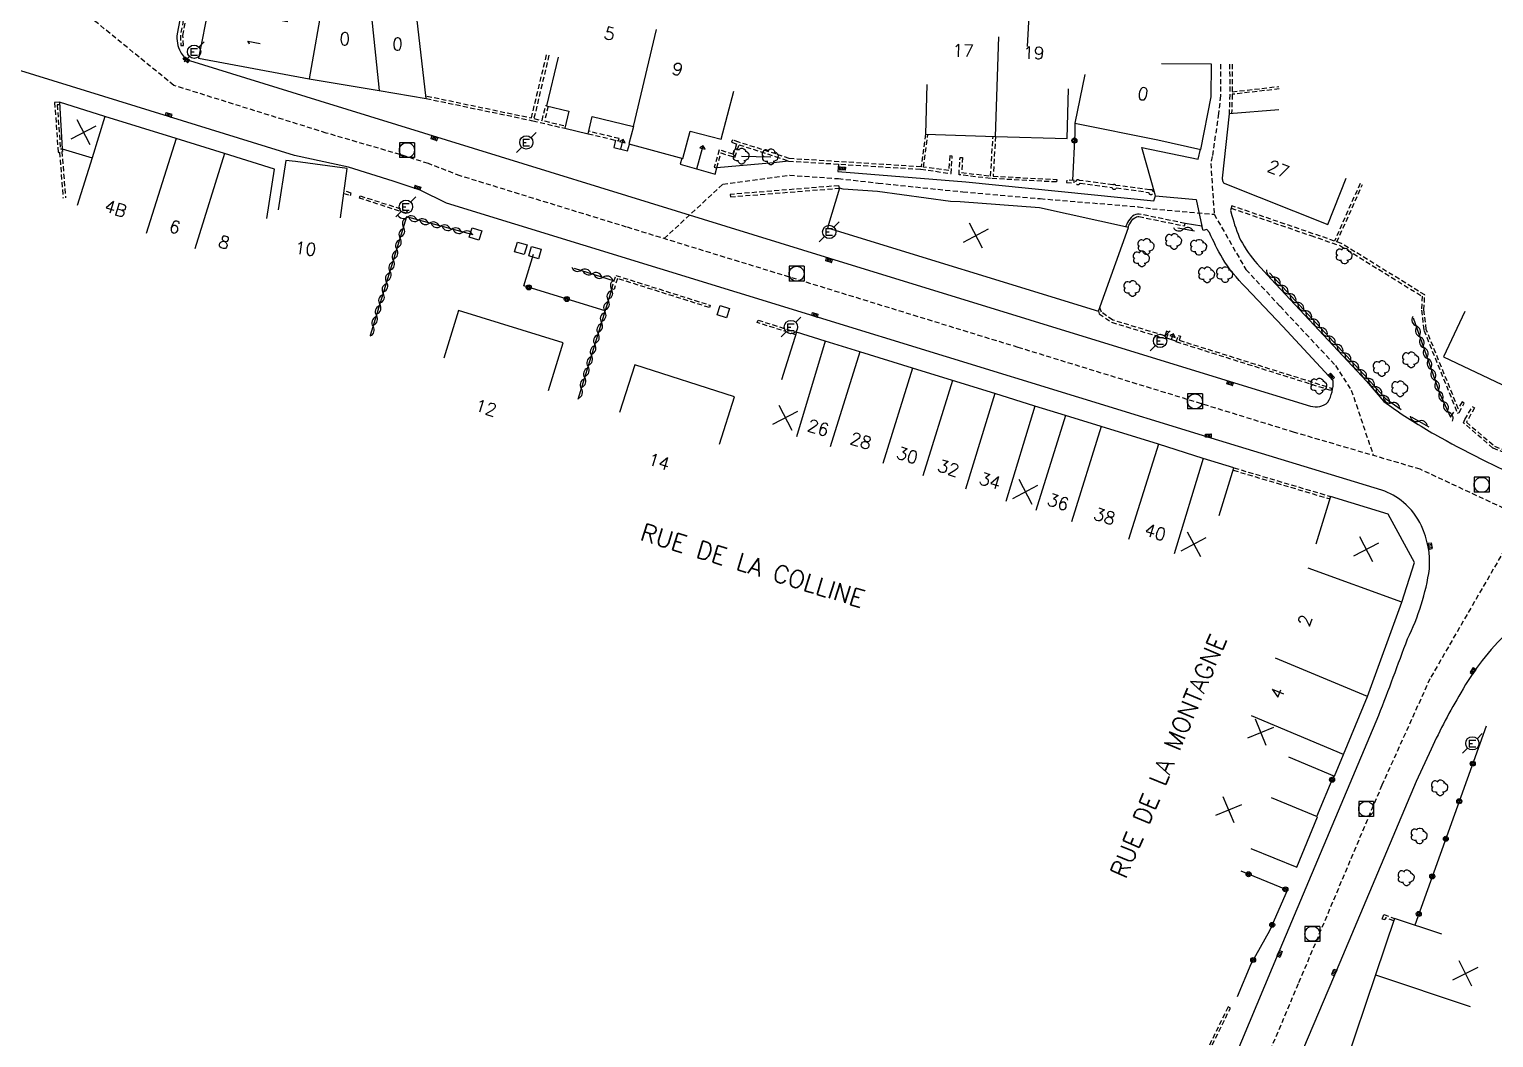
# Model space of a CAD drawing. Header units: millimetres. Extents: x 114000 to 119599, y 121000 to 124063.
# Drawn here: x 114673.4 to 114820.3, y 121495.6 to 121596.7 of the extents above; entities that cross this region are included whole.
import ezdxf
from ezdxf.enums import TextEntityAlignment as Align

# ---------------------------------------------------------------- set-up
doc = ezdxf.new("R2010")
doc.units = ezdxf.units.MM
doc.linetypes.add('DASHED', pattern=[0.75, 0.5, -0.25])
doc.layers.get('0').update_dxf_attribs({"linetype": 'CONTINUOUS'})
for name, color, linetype in [('W0001', 6, 'DASHED'), ('W0008', 7, 'CONTINUOUS'), ('W0100', 7, 'CONTINUOUS'), ('W0112', 1, 'DASHED'), ('W0300', 7, 'CONTINUOUS'), ('W0302', 3, 'CONTINUOUS'), ('W0310', 3, 'CONTINUOUS'), ('W0322', 7, 'CONTINUOUS'), ('W0334', 7, 'CONTINUOUS'), ('W0400', 7, 'CONTINUOUS'), ('W0420', 7, 'CONTINUOUS'), ('W0471', 7, 'CONTINUOUS'), ('W0989', 7, 'CONTINUOUS'), ('W0991', 7, 'CONTINUOUS'), ('W1102', 7, 'CONTINUOUS')]:
    doc.layers.add(name, color=color, linetype=linetype)
doc.styles.get("Standard").update_dxf_attribs({"font": 'romans.shx', "width": 0.85})

# ---------------------------------------------------------------- blocks, each defined once
blk = doc.blocks.new('t991o')
at = {"color": 0, "linetype": 'Continuous'}
for p, q in [((-1, 1), (1, -1)), ((-1, -1), (1, 1))]:
    blk.add_line(p, q, dxfattribs=at)
blk = doc.blocks.new('T400')
for p, q in [((-0.15, 0.3), (0.15, 0.3)), ((-0.15, -0.25), (-0.15, 0.3)), ((-0.15, 0.15), (0.15, 0.15)), ((-0.15, 0), (0.15, 0)), ((0.15, 0.3), (0.15, -0.25)), ((-0.15, -0.15), (0.15, -0.15)), ((-0.15, -0.25), (-0.15, -0.3)), ((-0.15, -0.3), (0.15, -0.3)), ((0.15, -0.3), (0.15, -0.25))]:
    blk.add_line(p, q)
blk = doc.blocks.new('T471')
for p, q in [((-0.333334, 0.333334), (-0.333334, -0.333334)), ((-0.333334, 0.333334), (0.333334, 0.333334)), ((-0.333334, 0), (0, 0)), ((0.500001, 0.500001), (1.000002, 1.000002)), ((-0.500001, -0.500001), (-1.000002, -1.000002)), ((-0.333334, -0.333334), (0.333334, -0.333334))]:
    blk.add_line(p, q)
blk.add_ellipse((0, 0), major_axis=(0.471405, 0.471405), ratio=1, start_param=5.4977871438, end_param=11.780972451)
blk = doc.blocks.new('T300')
for p, q in [((-0.8, 0.51), (-0.86, 0.34)), ((-0.86, 0.34), (-0.86, 0.17)), ((-0.86, 0.17), (-0.74, 0.06)), ((-0.69, 0.63), (-0.8, 0.51)), ((-0.8, -0.06), (-0.74, 0.06)), ((-0.74, 0.06), (-0.69, 0.11)), ((-0.57, 0.69), (-0.69, 0.63)), ((-0.46, 0.69), (-0.57, 0.69)), ((-0.29, 0.63), (-0.46, 0.69)), ((-0.29, 0.63), (-0.17, 0.74)), ((-0.23, 0.57), (-0.29, 0.63)), ((-0.17, 0.74), (-0.06, 0.8)), ((-0.06, 0.8), (0.06, 0.8)), ((0.06, 0.8), (0.23, 0.74)), ((0.23, 0.74), (0.34, 0.63)), ((0.34, 0.63), (0.4, 0.51)), ((0.46, 0.46), (0.34, 0.46)), ((0.4, 0.51), (0.4, 0.46)), ((0.57, 0.4), (0.46, 0.46)), ((0.57, 0.4), (0.69, 0.29)), ((0.69, 0.29), (0.74, 0.17)), ((0.74, 0.06), (0.69, -0.17)), ((0.74, 0.17), (0.74, 0.06)), ((-0.8, -0.17), (-0.8, -0.06)), ((-0.8, -0.23), (-0.8, -0.17)), ((-0.74, -0.34), (-0.8, -0.23)), ((-0.69, -0.4), (-0.74, -0.34)), ((-0.51, -0.46), (-0.69, -0.4)), ((-0.4, -0.46), (-0.51, -0.46)), ((-0.4, -0.46), (-0.34, -0.46)), ((-0.34, -0.46), (-0.34, -0.4)), ((-0.34, -0.51), (-0.34, -0.46)), ((-0.29, -0.63), (-0.34, -0.51)), ((-0.17, -0.74), (-0.29, -0.63)), ((-0.06, -0.8), (-0.17, -0.74)), ((0.06, -0.8), (-0.06, -0.8)), ((0.17, -0.74), (0.06, -0.8)), ((0.23, -0.69), (0.17, -0.74)), ((0.29, -0.46), (0.23, -0.46)), ((0.29, -0.63), (0.23, -0.69)), ((0.46, -0.4), (0.29, -0.46)), ((0.34, -0.51), (0.29, -0.63)), ((0.34, -0.51), (0.34, -0.46)), ((0.57, -0.34), (0.46, -0.4)), ((0.63, -0.29), (0.57, -0.34)), ((0.69, -0.17), (0.63, -0.29))]:
    blk.add_line(p, q)
blk = doc.blocks.new('T420')
for p, q in [((0.75, 0.75), (-0.75, 0.75)), ((-0.75, 0.75), (-0.75, -0.75)), ((0.75, 0.75), (0.75, -0.75)), ((0.75, -0.75), (-0.75, -0.75))]:
    blk.add_line(p, q)
blk.add_ellipse((0, 0), major_axis=(-0.53, 0.53), ratio=1, start_param=3.926991, end_param=10.210176)
blk = doc.blocks.new('t112o')
at = {"color": 0, "linetype": 'Continuous'}
for p, q in [((-0.5, 0.5), (0.5, 0.5)), ((-0.5, -0.5), (-0.5, 0.5)), ((0.5, 0.5), (0.5, -0.5)), ((0.5, -0.5), (-0.5, -0.5))]:
    blk.add_line(p, q, dxfattribs=at)
blk = doc.blocks.new('t310o')
at = {"color": 0, "linetype": 'Continuous'}
for centre, start, end in [((-0.5, 0.38), 216.8699, 323.1304), ((0.5, -0.37), 36.8699, 143.1303)]:
    blk.add_arc(centre, 0.625, start, end, dxfattribs=at)
blk = doc.blocks.new('t322o')
at = {"color": 0, "linetype": 'Continuous'}
for radius in [0.25, 0.15]:
    blk.add_circle((0, 0), radius, dxfattribs=at)

msp = doc.modelspace()

# ---------------------------------------------------------------- linework, layer by layer
at = {"layer": 'W0001'}
for points in [[(115000, 121533.42), (114970.37, 121542.22), (114959.04, 121545.6), (114945.98, 121549.45), (114932.66, 121552.78), (114922.33, 121554.61), (114912.96, 121555.99), (114901.44, 121556.63), (114888.85, 121553.83), (114878.35, 121551.3), (114854.02, 121545.91), (114844.02, 121543.86), (114836.45, 121543.63), (114830.15, 121544.58), (114812.92, 121552.63), (114800.3, 121556.33), (114772.6, 121564.84), (114733.34, 121576.91), (114716.64, 121582.05), (114713.46, 121583.28), (114710.62, 121584.18), (114703.21, 121586.34), (114687.93, 121591.11), (114672.95, 121603.33)], [(114792.9, 121593.25), (114792.89, 121590.08), (114792.7, 121588.29), (114792.07, 121583.99), (114791.92, 121583.3), (114792.26, 121578.19)], [(114737.1, 121575.75), (114742.98, 121581.2), (114749.69, 121582.1), (114754.57, 121581.77), (114758.58, 121581.32), (114767.07, 121580.44), (114774.82, 121579.76), (114784.65, 121578.95), (114786.06, 121578.75), (114792.26, 121578.19), (114795.45, 121572.64), (114798.87, 121568.97), (114804.42, 121563.03), (114806.01, 121560.56), (114808.22, 121554.01)], [(114823.25, 121547.8), (114813.9, 121531.63), (114809.08, 121520.96), (114800.68, 121501.03), (114795.67, 121489.15)]]:
    msp.add_lwpolyline(points, dxfattribs=at)
at = {"layer": 'W0008', "flags": 128}
for points in [[(114688.85, 121599.25), (114688.27, 121596.27, 0.1721), (114688.61, 121594.49, 0.1949), (114689.5, 121593.6), (114702.56, 121589.56), (114753.68, 121573.79), (114793.87, 121561.44), (114801.92, 121558.97, 0.2595), (114803.67, 121559.35, 0.1379), (114804.2, 121561.48), (114799.14, 121566.95), (114795.39, 121570.87, -0.0554), (114793.09, 121573.79, -0.0285), (114791.79, 121576.37), (114791.53, 121576.66), (114791.14, 121576.57), (114791.01, 121577), (114789.34, 121577.27)], [(114791.18, 121486.15), (114798.89, 121504.52), (114808.77, 121527.96, 0.0039), (114811.64, 121535.62, 0.0798), (114813.85, 121542.64, 0.1264), (114813.04, 121546.96, 0.1051), (114811.25, 121549.31, 0.1016), (114809.06, 121550.52), (114791.95, 121555.75), (114752.14, 121567.97), (114728.99, 121575.1), (114715.27, 121579.31), (114712.64, 121580.62), (114709.92, 121581.5), (114705.46, 121582.93), (114700.03, 121584.09), (114687.4, 121588), (114664.22, 121595.14, 0.0216)], [(114793.96, 121578.81), (114793.88, 121578.57), (114794.04, 121578.07, 0.0467), (114794.91, 121575.61, 0.0517), (114796.56, 121573.23), (114797.99, 121571.69), (114807.53, 121561.47), (114809.28, 121559.41), (114810.08, 121558.84, 0.0246), (114814.37, 121556.14, 0.0275), (114823.77, 121551.47, 0.027724)], [(115000, 121530.28), (114981.62, 121535.7), (114948.2, 121545.69, 0.006), (114941.8, 121547.51, 0.0007), (114939.2, 121548.21), (114937.91, 121548.51, 0.0068), (114932.52, 121549.75, 0.0117), (114923.84, 121551.32, 0.0117), (114913.66, 121552.8, 0.0113), (114908.46, 121553.29, 0.0408), (114902.03, 121553.33, 0.0315), (114899.01, 121552.85), (114886.28, 121550.01), (114845.31, 121540.9, -0.0337), (114839.16, 121539.9, -0.0435), (114833.43, 121540.07), (114831.44, 121540.28, 0.0812), (114828.66, 121540.07, 0.0707), (114821.72, 121536.32, 0.0735), (114816.98, 121530.21, 0.0251), (114814.02, 121524.58), (114812.51, 121521.34), (114804.21, 121501.69), (114796.59, 121483.72, 0.0282)]]:
    msp.add_lwpolyline(points, format="xyb", dxfattribs=at)
msp.add_lwpolyline([(114749.58, 121583.53), (114748.06, 121583.36), (114742.37, 121582.86)], dxfattribs=at)
at = {"layer": 'W0100', "flags": 128}
for points in [[(114711.99, 121600.57), (114707.47, 121600.71), (114703.11, 121600.84), (114700.51, 121600.89), (114699.2, 121600.85), (114699.3, 121597.5), (114691.44, 121599.06), (114690.41, 121593.86), (114701.5, 121591.76), (114708.51, 121590.59), (114713.25, 121589.8), (114711.99, 121600.57)], [(114726.46, 121593.94), (114725.3, 121589.07), (114727.55, 121588.54), (114727.13, 121586.81), (114729.48, 121586.27), (114729.89, 121587.98), (114734.02, 121586.99), (114733.55, 121585.24), (114738.99, 121583.8), (114739.71, 121586.53), (114742.82, 121585.71), (114744.09, 121590.54)], [(114779.28, 121592.21), (114778.27, 121587.32), (114786.62, 121585.67), (114790.92, 121584.7), (114791.97, 121589.98), (114791.99, 121593.24), (114786.99, 121593.29)], [(114763.46, 121591.21), (114763.3, 121586.21), (114770.33, 121585.99), (114777.51, 121585.78), (114777.66, 121590.78)], [(114697.25, 121577.77), (114698.02, 121582.71), (114693.01, 121584.27), (114688.16, 121585.79), (114681.02, 121587.99), (114676.47, 121589.42), (114676.73, 121584.75), (114679.75, 121583.86), (114678.25, 121579.08)], [(114732.23, 121585.62), (114732.06, 121584.89), (114733.44, 121584.56), (114733.62, 121585.22)], [(114704.65, 121577.83), (114705.31, 121582.78), (114700.14, 121583.48), (114699.15, 121583.58), (114698.38, 121578.64)], [(114738.88, 121583.83), (114738.71, 121583.22), (114742.22, 121582.22), (114742.37, 121582.86)], [(114725.51, 121560.52), (114726.98, 121565.3), (114716.48, 121568.54), (114715.01, 121563.76)], [(114817.4, 121568.43), (114815.25, 121563.91), (114824.35, 121559.59), (114824.92, 121560.79), (114827.18, 121559.72), (114829.33, 121564.23)], [(114792.77, 121547.99), (114794.24, 121552.77), (114791.17, 121553.71), (114786.66, 121555.13), (114780.94, 121556.91), (114777.34, 121558.03), (114774.29, 121558.97), (114770.25, 121560.21), (114766.02, 121561.52), (114761.99, 121562.77), (114756.74, 121564.41), (114753.24, 121565.46), (114750.37, 121566.36), (114748.87, 121561.59)], [(114787.49, 121565.81), (114788.47, 121565.47)], [(114742.64, 121555.13), (114744.16, 121559.9), (114734.15, 121563.09), (114732.63, 121558.32)], [(114799.7, 121523.81), (114804.31, 121521.87), (114805.22, 121524.02), (114807.64, 121529.86), (114811.07, 121539.3), (114812.36, 121543.27), (114809.71, 121548.12), (114803.94, 121549.9), (114802.47, 121545.12)], [(114795.92, 121514.62), (114800.54, 121512.72), (114802.62, 121517.77), (114798, 121519.68)], [(114815.09, 121506.01), (114810.35, 121507.6), (114808.45, 121501.94), (114805.38, 121492.92)]]:
    msp.add_lwpolyline(points, dxfattribs=at)
msp.add_lwpolyline([(114798.74, 121588.67), (114793.76, 121588.28), (114793.07, 121581.83, 0.0834), (114793.13, 121581.49, 0.1958), (114793.33, 121581.27), (114803.65, 121577.18), (114805.5, 121581.82)], format="xyb", dxfattribs=at)
at = {"layer": 'W0100'}
for points in [[(114732.75, 121584.72), (114732.98, 121585.7), (114732.64, 121585.49), (114733.19, 121585.36), (114732.98, 121585.7)], [(114740.39, 121582.74), (114741.02, 121585.07), (114740.68, 121584.87), (114741.22, 121584.72), (114741.02, 121585.07)], [(114787.98, 121565.64), (114788.18, 121566.21), (114787.82, 121566.04), (114788.35, 121565.85), (114788.18, 121566.21)]]:
    msp.add_lwpolyline(points, dxfattribs=at)
at = {"layer": 'W0100', "flags": 128}
msp.add_lwpolyline([(114753.48, 121576.83), (114780.65, 121568.48), (114783.68, 121576.87), (114774.73, 121578.85), (114766.79, 121579.44), (114765.81, 121579.47), (114758.51, 121580.49), (114755.07, 121580.72), (114754.69, 121580.81)], close=True, dxfattribs=at)
at = {"layer": 'W0112'}
for p, q in [((114713.25, 121589.8), (114723.75, 121587.61)), ((114723.75, 121587.61), (114723.93, 121587.57)), ((114723.93, 121587.57), (114727.13, 121586.81)), ((114794.17, 121552.53), (114803.87, 121549.66)), ((114794.24, 121552.77), (114803.94, 121549.9))]:
    msp.add_line(p, q, dxfattribs=at)
for points in [[(114688.89, 121595.13), (114688.84, 121596.12), (114689.41, 121599.04), (114689.59, 121599.51), (114690.27, 121600.25), (114690.09, 121600.42), (114689.37, 121599.64), (114689.17, 121599.11), (114688.59, 121596.13), (114688.64, 121595.11)], [(114754.62, 121581.06), (114743.73, 121580.18), (114743.75, 121579.94), (114754.69, 121580.81)], [(114778.22, 121581.57), (114777.47, 121581.62), (114777.46, 121581.37), (114778.21, 121581.33)], [(114711.26, 121578.29), (114706.54, 121579.81), (114706.62, 121580.04), (114711.34, 121578.53)], [(114731.84, 121570.73), (114732.26, 121572.06), (114741.71, 121569.08), (114741.64, 121568.84), (114732.42, 121571.75), (114732.08, 121570.65)], [(114803.96, 121560.52), (114788.45, 121565.4), (114788.66, 121566.05), (114788.89, 121565.97), (114788.76, 121565.56), (114804.04, 121560.76)], [(114793.65, 121498.72), (114791.19, 121493.68), (114791.41, 121493.57), (114793.88, 121498.61)]]:
    msp.add_lwpolyline(points, close=True, dxfattribs=at)
for points in [[(114713.3, 121590.05), (114723.79, 121587.85), (114725.31, 121594.2)], [(114725.55, 121594.14), (114724.04, 121587.79), (114724.87, 121587.6), (114725.22, 121589.09), (114725.3, 121589.07)], [(114793.81, 121593.25), (114793.82, 121590.19), (114793.76, 121588.28)], [(114794.06, 121593.25), (114794.07, 121590.47), (114798.76, 121591.01)], [(114798.79, 121590.76), (114794.07, 121590.22), (114794.07, 121590.19), (114794.01, 121588.28)], [(114676.47, 121589.42), (114675.98, 121589.4), (114676.32, 121584.4), (114676.47, 121584.41), (114676.82, 121579.81)], [(114676.48, 121589.17), (114676.24, 121589.16), (114676.55, 121584.74), (114676.73, 121584.75), (114676.75, 121584.5), (114676.71, 121584.5), (114677.07, 121579.83)], [(114725.47, 121589.03), (114725.11, 121587.55), (114727.19, 121587.05)], [(114729.48, 121586.27), (114732.53, 121585.55), (114732.59, 121585.79), (114729.54, 121586.51)], [(114763.3, 121586.21), (114762.87, 121582.95), (114749.63, 121583.78), (114748.33, 121584.24), (114744.6, 121585.42), (114743.96, 121585.66), (114743.87, 121585.43), (114744.36, 121585.24), (114744.03, 121584.21), (114742.61, 121584.65), (114742.13, 121582.93), (114742.37, 121582.86), (114742.78, 121584.34), (114744.2, 121583.9), (114744.6, 121585.16), (114748.25, 121584), (114749.58, 121583.53), (114762.84, 121582.71), (114765.88, 121582.28), (114765.99, 121584.02), (114765.74, 121584.04), (114765.65, 121582.57), (114763.12, 121582.92), (114763.55, 121586.2)], [(114770.33, 121585.99), (114770.09, 121582.01), (114776.48, 121581.68), (114776.46, 121581.43), (114769.82, 121581.78), (114766.67, 121582.16), (114766.77, 121583.9), (114767.02, 121583.89), (114766.93, 121582.38), (114769.84, 121582.03), (114770.08, 121586)], [(114806.89, 121581.27), (114804.33, 121575.51), (114794.04, 121579.04), (114793.96, 121578.81), (114801.94, 121576.06), (114804.92, 121575.04), (114813.12, 121569.97), (114813.05, 121568.59), (114813.29, 121566.57), (114816.66, 121558.25), (114816.82, 121558.32), (114817.34, 121559.26), (114817.12, 121559.38), (114816.74, 121558.7), (114813.53, 121566.63), (114813.3, 121568.6), (114813.38, 121570.1), (114805.03, 121575.27), (114804.57, 121575.42), (114807.12, 121581.18)], [(114704.98, 121580.28), (114705.66, 121580.08), (114705.73, 121580.32), (114705.01, 121580.53)], [(114783.62, 121576.88), (114783.71, 121577.09), (114783.8, 121577.25), (114783.89, 121577.41), (114783.99, 121577.56), (114784.11, 121577.69), (114784.23, 121577.79), (114784.36, 121577.88), (114784.48, 121577.94), (114784.6, 121577.96), (114784.72, 121577.96), (114789.29, 121577.02), (114789.34, 121577.27), (114784.75, 121578.21), (114784.57, 121578.21), (114784.4, 121578.18), (114784.23, 121578.1), (114784.08, 121577.99), (114783.94, 121577.87), (114783.8, 121577.71), (114783.68, 121577.55), (114783.58, 121577.37), (114783.49, 121577.2), (114783.37, 121576.94)], [(114780.65, 121568.48), (114780.73, 121568.22), (114781.97, 121567.36), (114787.45, 121565.71), (114787.71, 121566.37), (114787.47, 121566.46), (114787.3, 121566.01), (114782.08, 121567.59), (114780.95, 121568.38), (114780.79, 121568.87)], [(114750.3, 121566.12), (114746.44, 121567.34), (114746.52, 121567.58), (114750.37, 121566.36)], [(114828.94, 121556.6), (114827.61, 121551.66), (114820.21, 121554.76), (114817.25, 121557.29), (114817.41, 121557.61), (114818.14, 121558.92), (114818.36, 121558.79), (114817.63, 121557.49), (114817.56, 121557.35), (114820.37, 121554.95), (114827.44, 121552), (114828.7, 121556.67)], [(114810.27, 121507.36), (114809.43, 121507.66), (114809.36, 121507.46), (114809.12, 121507.53), (114809.26, 121507.98), (114810.35, 121507.6)]]:
    msp.add_lwpolyline(points, dxfattribs=at)
msp.add_lwpolyline([(114778.81, 121581.32), (114782, 121580.89, 0.725788), (114782.44, 121580.83), (114785.68, 121580.39, 3.205468), (114785.81, 121580.63), (114782.41, 121581.09, 0.377607), (114782.1, 121581.13), (114778.75, 121581.58, 3.204974), (114778.81, 121581.32)], format="xyb", dxfattribs=at)
at = {"layer": 'W0302', "flags": 128}
msp.add_lwpolyline([(114744.87, 121584.02), (114747.79, 121583.95)], dxfattribs=at)
at = {"layer": 'W0310'}
msp.add_line((114731.84, 121570.73), (114728.46, 121559.61), dxfattribs=at)
at = {"layer": 'W0310', "flags": 128}
for points in [[(114717.95, 121576.12), (114711.28, 121577.93), (114707.62, 121566.03)], [(114790.3, 121576.51), (114788.62, 121576.79)], [(114797.81, 121572.32), (114807.67, 121561.7), (114809.44, 121559.71), (114811, 121558.62)], [(114812.22, 121567.8), (114814.9, 121560.2), (114815.96, 121557.84), (114816.28, 121558.34)], [(114812.02, 121557.9), (114813.79, 121556.87)]]:
    msp.add_lwpolyline(points, dxfattribs=at)
at = {"layer": 'W0310'}
msp.add_lwpolyline([(114728.07, 121572.8), (114732.09, 121571.53)], dxfattribs=at)
at = {"layer": 'W0322', "flags": 128}
for points in [[(114778.27, 121587.32), (114778.27, 121586.33), (114778.06, 121581.59)], [(114731.17, 121568.52), (114723.02, 121571.01), (114723.99, 121574.19)], [(114819.54, 121526.87), (114812.38, 121506.92)], [(114802.54, 121517.81), (114804.25, 121521.9)], [(114794.59, 121499.76), (114795.96, 121503.06), (114797.84, 121506.39), (114799.6, 121510.43), (114794.97, 121512.33)]]:
    msp.add_lwpolyline(points, dxfattribs=at)
at = {"layer": 'W0334', "flags": 128}
for points in [[(114754.57, 121583.22), (114754.53, 121582.47), (114767.34, 121581.43), (114786.22, 121579.53), (114786.38, 121580.03), (114785.01, 121584.89), (114790.65, 121583.71), (114790.9, 121584.71)], [(114786.38, 121580.03), (114790.45, 121579.67), (114791.01, 121577)]]:
    msp.add_lwpolyline(points, dxfattribs=at)
at = {"layer": 'W1102'}
for p, q in [((114774.02, 121604.99), (114773.51, 121595)), ((114703.11, 121600.84), (114701.5, 121591.76)), ((114707.47, 121600.71), (114708.51, 121590.59)), ((114734.02, 121586.99), (114736.34, 121596.72)), ((114770.33, 121585.99), (114770.65, 121595.98)), ((114681.02, 121587.99), (114679.75, 121583.86)), ((114688.16, 121585.79), (114685.17, 121576.25)), ((114693.01, 121584.27), (114690.03, 121574.73)), ((114753.24, 121565.46), (114750.38, 121555.87)), ((114756.74, 121564.41), (114753.76, 121554.87)), ((114761.99, 121562.77), (114759.03, 121553.22)), ((114766.02, 121561.52), (114763.05, 121551.98)), ((114770.25, 121560.21), (114767.32, 121550.64)), ((114774.29, 121558.97), (114771.36, 121549.41)), ((114777.34, 121558.03), (114774.38, 121548.48)), ((114780.94, 121556.91), (114777.96, 121547.37)), ((114786.66, 121555.13), (114783.66, 121545.59)), ((114791.17, 121553.71), (114788.24, 121544.15)), ((114811.07, 121539.3), (114801.67, 121542.71)), ((114807.64, 121529.86), (114798.41, 121533.69)), ((114805.22, 121524.02), (114796, 121527.9)), ((114808.45, 121501.94), (114817.93, 121498.76))]:
    msp.add_line(p, q, dxfattribs=at)

# ---------------------------------------------------------------- block references
at = {"layer": 'W0112'}
for p, rotation in [((114718.19, 121576.21), 342.4616981449739), ((114722.73, 121574.78), 343.3463271025851), ((114724.15, 121574.35), 163.3463271020458), ((114743.04, 121568.43), 162.4573147848616)]:
    msp.add_blockref('t112o', p, dxfattribs=dict(at, rotation=rotation))
at = {"layer": 'W0300'}
for p in [(114744.87, 121584.02), (114747.79, 121583.95), (114785.47, 121574.95), (114788.24, 121575.47), (114790.74, 121574.88), (114785, 121573.72), (114805.34, 121574.01), (114791.55, 121572.12), (114793.36, 121572.14), (114784.06, 121570.74), (114809.07, 121562.72), (114812.01, 121563.6), (114802.8, 121560.97), (114810.92, 121560.7), (114814.92, 121520.7), (114812.86, 121515.86), (114811.56, 121511.67)]:
    msp.add_blockref('T300', p, dxfattribs=at)
at = {"layer": 'W0310'}
for p, rotation in [((114711.34, 121577.91), 164.8414764629), ((114712.46, 121577.61), 164.8414764629), ((114710.62, 121575.78), 252.8843151466798), ((114710.96, 121576.88), 252.8843151466798), ((114713.57, 121577.3), 164.8414764629), ((114714.69, 121577), 164.8414764629), ((114715.8, 121576.7), 164.8414764629), ((114716.92, 121576.4), 164.8414764629), ((114789.16, 121576.7), 170.823669392119), ((114710.28, 121574.68), 252.8843151466798), ((114709.94, 121573.57), 252.8843151466798), ((114709.26, 121571.37), 252.8843151466798), ((114709.6, 121572.47), 252.8843151466798), ((114728.79, 121572.58), 342.4573147864519), ((114729.89, 121572.23), 342.4573147864519), ((114730.99, 121571.88), 342.4573147864519), ((114798.2, 121571.89), 312.9022814435831), ((114708.92, 121570.26), 252.8843151466798), ((114731.82, 121570.66), 253.0697845539139), ((114798.99, 121571.05), 312.9022814435831), ((114799.78, 121570.2), 312.9022814435831), ((114708.58, 121569.16), 252.8843151466798), ((114731.15, 121568.45), 253.0697845539139), ((114731.48, 121569.56), 253.0697845539139), ((114800.56, 121569.35), 312.9022814435831), ((114801.35, 121568.51), 312.9022814435831), ((114707.9, 121566.95), 252.8843151466798), ((114708.24, 121568.05), 252.8843151466798), ((114730.81, 121567.35), 253.0697845539139), ((114802.14, 121567.66), 312.9022814435831), ((114802.92, 121566.82), 312.9022814435831), ((114812.51, 121567), 289.3613499699642), ((114730.47, 121566.24), 253.0697845539139), ((114803.71, 121565.97), 312.9022814435831), ((114812.89, 121565.91), 289.3613499699642), ((114729.8, 121564.03), 253.0697845539139), ((114730.14, 121565.14), 253.0697845539139), ((114804.49, 121565.12), 312.9022814435831), ((114805.28, 121564.28), 312.9022814435831), ((114813.27, 121564.82), 289.3613499699642), ((114729.46, 121562.93), 253.0697845539139), ((114806.07, 121563.43), 312.9022814435831), ((114806.85, 121562.59), 312.9022814435831), ((114813.65, 121563.73), 289.3613499699642), ((114814.04, 121562.64), 289.3613499699642), ((114729.13, 121561.82), 253.0697845539139), ((114807.64, 121561.74), 312.9022814435831), ((114814.42, 121561.55), 289.3613499699642), ((114728.79, 121560.72), 253.0697845539139), ((114808.41, 121560.88), 311.4827740096302), ((114809.17, 121560.01), 311.4827740096302), ((114814.8, 121560.46), 289.3613499699642), ((114815.26, 121559.4), 294.3419539448464), ((114810.05, 121559.28), 325.2140673113655), ((114815.73, 121558.35), 294.3419539448464), ((114812.79, 121557.45), 329.6397483882926)]:
    msp.add_blockref('t310o', p, dxfattribs=dict(at, rotation=rotation))
at = {"layer": 'W0322'}
for p, rotation in [((114778.24, 121585.58), 267.4138691291258), ((114723.52, 121570.86), 163.0038500319216), ((114727.34, 121569.69), 163.0038500319216), ((114818.19, 121523.11), 250.2661694485811), ((114804.08, 121521.5), 67.39896847995395), ((114816.84, 121519.34), 250.2661694485811), ((114815.49, 121515.58), 250.2661694485811), ((114795.71, 121512.03), 157.6163296498216), ((114814.13, 121511.81), 250.2661694485811), ((114799.41, 121510.51), 157.6163296498216), ((114812.78, 121508.05), 250.2661694485811), ((114798.08, 121506.95), 66.48516128108636), ((114796.17, 121503.43), 60.54392966755114)]:
    msp.add_blockref('t322o', p, dxfattribs=dict(at, rotation=rotation))
at = {"layer": 'W0400'}
for p, rotation in [((114689.19, 121593.69), 55.29952267863565), ((114687.42, 121588.15), 73.07826810622156), ((114714.06, 121585.81), 72.930848220433), ((114754.98, 121582.78), 266.4412336697071), ((114712.37, 121580.87), 252.197198817548), ((114753.64, 121573.59), 72.92522924443877), ((114752.23, 121568.1), 72.92522924449072), ((114804.02, 121561.95), 44.63385470392858), ((114793.86, 121561.25), 72.06444885699318), ((114791.68, 121556), 90), ((114813.93, 121544.94), 11.29236710799636), ((114818.22, 121532.41), 324.9008821027742), ((114798.82, 121504.05), 337.0304902204598), ((114804.29, 121502.19), 337.030490220639)]:
    msp.add_blockref('T400', p, dxfattribs=dict(at, rotation=rotation))
at = {"layer": 'W0420'}
for p in [(114711.3, 121584.62), (114750.38, 121572.23), (114790.33, 121559.43), (114790.34, 121559.43), (114819.08, 121551.07), (114807.5, 121518.58), (114802.11, 121506.05)]:
    msp.add_blockref('T420', p, dxfattribs=at)
at = {"layer": 'W0471'}
for p in [(114689.96, 121594.48), (114723.28, 121585.4), (114711.21, 121578.94), (114753.66, 121576.42), (114749.82, 121566.89), (114786.83, 121565.5), (114818.15, 121525.15)]:
    msp.add_blockref('T471', p, dxfattribs=at)
at = {"layer": 'W0991'}
for p, rotation in [((114678.88, 121586.4), 72.56848567824044), ((114768.37, 121576.06), 72.92854172917079), ((114749.26, 121557.8), 342.5787471210111), ((114773.32, 121550.37), 342.9131391408752), ((114790.21, 121545.12), 342.9531524417361), ((114807.51, 121544.6), 72.07960514303424), ((114796.93, 121526.25), 67.16991888048359), ((114793.72, 121518.48), 67.61632964975912), ((114817.46, 121502.07), 71.45179635628355)]:
    msp.add_blockref('t991o', p, dxfattribs=dict(at, rotation=rotation))

# ---------------------------------------------------------------- texts
at = {"layer": 'W0989'}
for s, rotation, p in [('RUE DE LA COLLINE', 342.8999, (114745.99, 121542.98)), ('RUE DE LA MONTAGNE', 67.1273, (114787.66, 121523.87))]:
    msp.add_text(s, height=1.75, rotation=rotation, dxfattribs=at).set_placement(p, align=Align.MIDDLE)
at = {"layer": 'W0991'}
for s, rotation, p in [('0', 358.3066, (114705.07, 121595.78)), ('0', 358.2792, (114710.36, 121595.26)), ('5', 346.565, (114731.63, 121596.3)), ('1', 78.5805, (114695.95, 121595.37)), ('17', 358.1807, (114767.08, 121594.6)), ('19', 358.3236, (114774.17, 121594.38)), ('9', 345.19, (114738.44, 121592.74)), ('0', 348.3363, (114785.13, 121590.28)), ('27', 338.3487, (114798.7, 121582.73)), ('4B', 342.8937, (114682.09, 121578.77)), ('6', 342.6034, (114688.04, 121576.92)), ('8', 342.6908, (114692.98, 121575.38)), ('10', 352.6489, (114701.14, 121574.75)), ('12', 342.8843, (114719.23, 121558.8)), ('26', 343.3899, (114752.56, 121556.79)), ('28', 342.6859, (114756.83, 121555.48)), ('30', 342.7641, (114761.49, 121554.03)), ('14', 342.3316, (114736.58, 121553.39)), ('32', 342.6825, (114765.61, 121552.75)), ('34', 342.9673, (114769.78, 121551.46)), ('36', 342.7722, (114776.62, 121549.35)), ('38', 342.6892, (114781.27, 121547.91)), ('40', 342.5326, (114786.36, 121546.32)), ('2', 70.0278, (114801.37, 121537.48)), ('4', 67.4455, (114798.58, 121530.2))]:
    msp.add_text(s, height=1.25, rotation=rotation, dxfattribs=at).set_placement(p, align=Align.MIDDLE)

doc.saveas('drawing.dxf')
